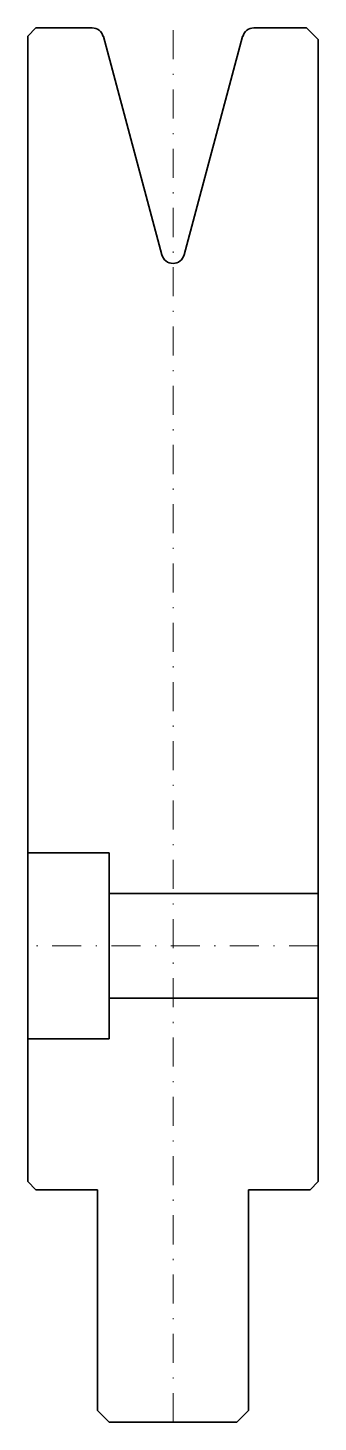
# Model space of a CAD drawing. Header units: millimetres. Extents: x -12 to 12, y -120 to 0.
import ezdxf

# ---------------------------------------------------------------- set-up
doc = ezdxf.new("R2010")
doc.units = ezdxf.units.MM
doc.header["$LTSCALE"] = 5
doc.linetypes.add('AUSGEZOGEN', pattern=[0])
doc.linetypes.add('DASHDOT', pattern=[1, 0.5, -0.25, 0, -0.25])
doc.layers.add('2', color=7, linetype='Continuous')

msp = doc.modelspace()

# ---------------------------------------------------------------- linework, layer by layer
at = {"layer": '2', "color": 7, "linetype": 'AUSGEZOGEN', "lineweight": 35}
for p, q in [((-12.5, -0.7), (-11.8, 0)), ((-11.8, 0), (-6.97, 0)), ((6.97, 0), (11.5, 0)), ((11.5, 0), (12.5, -1)), ((-12.5, -99.3), (-12.5, -0.7)), ((-6, -0.74), (-0.97, -19.53)), ((0.97, -19.53), (6, -0.74)), ((12.5, -1), (12.5, -99.3)), ((-5.5, -71), (-12.5, -71)), ((-5.5, -87), (-5.5, -71)), ((12.5, -74.5), (-5.5, -74.5)), ((12.5, -83.5), (-5.5, -83.5)), ((-5.5, -87), (-12.5, -87)), ((-11.8, -100), (-12.5, -99.3)), ((12.5, -99.3), (11.8, -100)), ((-6.5, -100), (-11.8, -100)), ((-6.5, -119), (-6.5, -100)), ((11.8, -100), (6.5, -100)), ((6.5, -100), (6.5, -119)), ((-5.5, -120), (-6.5, -119)), ((5.5, -120), (-5.5, -120)), ((6.5, -119), (5.5, -120))]:
    msp.add_line(p, q, dxfattribs=at)
at = {"layer": '2', "color": 7, "linetype": 'DASHDOT', "lineweight": 18}
for p, q in [((0, -120), (0, 0)), ((12.5, -79), (-12.5, -79))]:
    msp.add_line(p, q, dxfattribs=at)
at = {"layer": '2', "color": 7, "linetype": 'AUSGEZOGEN', "lineweight": 35}
for centre, start, end in [((-6.97, -1), 15, 90), ((6.97, -1), 90, 165), ((0, -19.27), 195, 345)]:
    msp.add_arc(centre, 1, start, end, dxfattribs=at)

doc.saveas('drawing.dxf')
